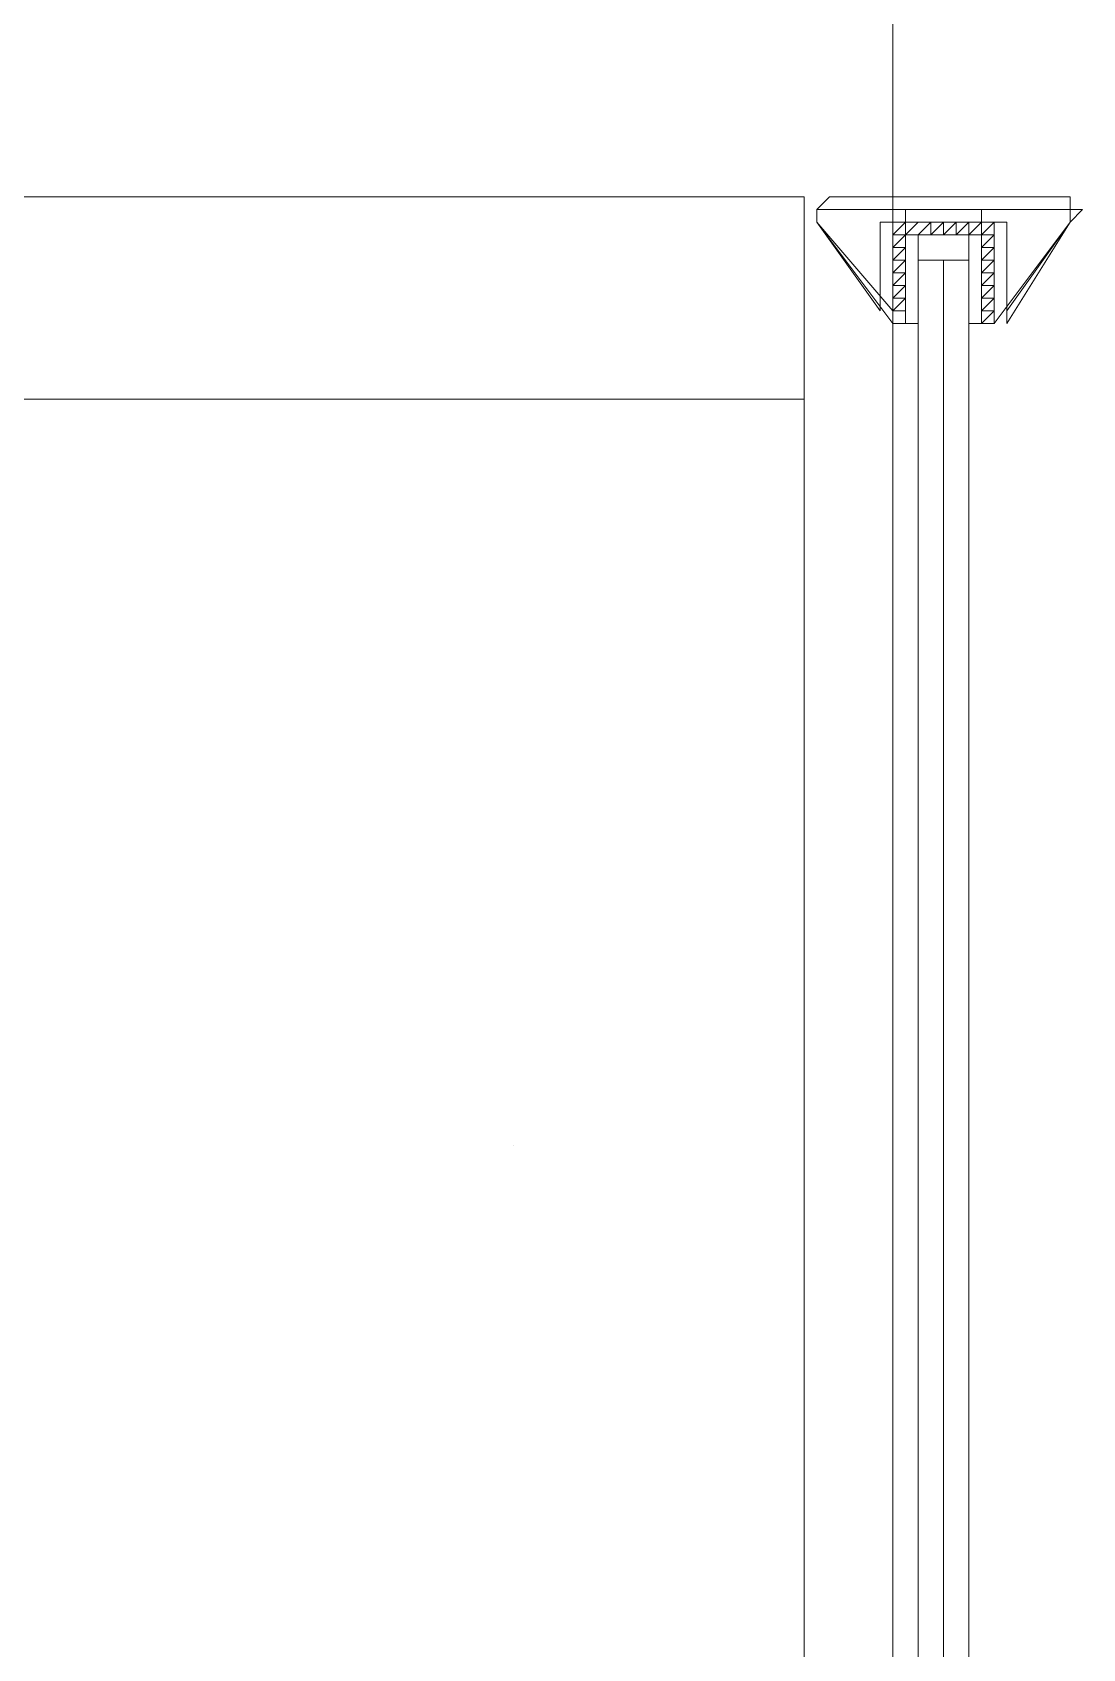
# Model space of a CAD drawing. Header units: millimetres. Extents: x 182 to 575, y -105 to 95.
# Drawn here: x 280.009 to 280.404, y 84.155 to 84.763 of the extents above; entities that cross this region are included whole.
import ezdxf

# ---------------------------------------------------------------- set-up
doc = ezdxf.new("R2010")
doc.units = ezdxf.units.MM
doc.header["$MEASUREMENT"] = 0
doc.layers.add('PDF_Geometry', color=7, linetype='Continuous')

msp = doc.modelspace()

# ---------------------------------------------------------------- linework, layer by layer
at = {"layer": 'PDF_Geometry', "lineweight": 13}
for points in [[(280.33258, 83.94434), (280.33258, 84.94434)], [(280.37544, 84.69196), (280.37544, 84.65863), (280.39925, 84.69196), (280.39925, 84.69672), (280.35163, 84.69672), (280.39925, 84.69672), (280.39925, 84.69196), (280.37544, 84.65386), (280.37544, 84.69196), (280.37544, 84.65386), (280.39925, 84.69196), (280.40401, 84.69672), (280.39925, 84.69672), (280.39925, 84.70148), (280.35163, 84.70148), (280.30877, 84.70148), (280.30401, 84.69672), (280.30401, 84.69196), (280.33258, 84.65386), (280.33258, 84.69196), (280.33258, 84.65386), (280.30401, 84.69196), (280.30401, 84.69672), (280.30877, 84.69672), (280.35163, 84.69672), (280.30877, 84.69672), (280.30401, 84.69672), (280.30401, 84.69196), (280.33258, 84.65863), (280.33258, 84.69196), (280.33258, 84.6872), (280.33735, 84.69196), (280.33258, 84.69196)], [(280.37068, 84.69196), (280.37068, 84.6872), (280.36592, 84.6872), (280.37068, 84.69196), (280.36592, 84.69196), (280.36592, 84.6872), (280.37068, 84.6872), (280.37068, 84.69196), (280.37068, 84.65386), (280.39925, 84.69196), (280.39925, 84.69672), (280.39925, 84.70148), (280.35163, 84.70148), (280.30877, 84.70148), (280.30401, 84.69672), (280.30401, 84.69196), (280.33258, 84.65386), (280.33258, 84.69196), (280.33258, 84.65386), (280.30401, 84.69196), (280.30401, 84.69672), (280.30877, 84.69672), (280.35163, 84.69672), (280.30877, 84.69672), (280.30401, 84.69672), (280.30401, 84.69196), (280.32782, 84.65863), (280.32782, 84.69196)], [(280.33258, 84.69196), (280.33258, 84.69196)], [(280.33258, 84.69196), (280.33258, 84.69196)], [(280.33735, 84.68244), (280.33258, 84.67767), (280.33258, 84.68244), (280.33735, 84.68244), (280.33735, 84.6872), (280.34211, 84.6872), (280.34687, 84.69196), (280.34211, 84.69196), (280.33735, 84.6872), (280.33258, 84.68244), (280.33258, 84.67767), (280.33735, 84.67767), (280.33258, 84.67291), (280.33258, 84.67767)], [(280.34687, 84.69196), (280.34211, 84.69196), (280.33735, 84.6872), (280.33258, 84.68244)], [(280.33735, 84.66815), (280.33258, 84.66339), (280.33258, 84.66815), (280.33735, 84.66815), (280.33735, 84.67291), (280.33258, 84.66815), (280.33258, 84.67291), (280.33735, 84.67291), (280.33735, 84.67767), (280.33258, 84.67767), (280.33735, 84.68244), (280.33735, 84.6872)], [(280.33258, 84.6872), (280.33258, 84.6872)], [(280.33735, 84.69196), (280.33735, 84.69196)], [(280.34211, 84.69196), (280.34211, 84.69196)], [(280.35163, 84.69196), (280.34687, 84.6872), (280.34687, 84.69196), (280.35163, 84.69196), (280.34687, 84.6872), (280.34687, 84.69196), (280.34211, 84.6872)], [(280.34211, 84.69196), (280.34211, 84.69196)], [(280.34211, 84.6872), (280.34211, 84.6872)], [(280.34211, 84.6872), (280.34211, 84.6872)], [(280.34211, 84.6872), (280.34211, 84.6872)], [(280.34687, 84.69196), (280.34687, 84.69196)], [(280.35163, 84.69196), (280.35163, 84.69196)], [(280.35163, 84.69196), (280.35163, 84.69196)], [(280.35163, 84.69196), (280.35163, 84.69196)], [(280.35163, 84.69196), (280.35163, 84.69196)], [(280.35163, 84.69196), (280.35163, 84.69196)], [(280.35639, 84.69196), (280.35163, 84.6872), (280.35163, 84.69196), (280.35639, 84.69196), (280.35639, 84.6872), (280.36115, 84.6872), (280.35639, 84.6872), (280.36115, 84.69196)], [(280.35163, 84.6872), (280.35163, 84.6872)], [(280.36115, 84.69196), (280.36115, 84.69196)], [(280.36115, 84.6872), (280.36115, 84.69196), (280.36592, 84.69196)], [(280.36115, 84.6872), (280.36592, 84.69196)], [(280.36115, 84.69196), (280.36115, 84.69196)], [(280.36115, 84.6872), (280.36115, 84.69196), (280.36592, 84.69196)], [(280.36115, 84.6872), (280.36592, 84.69196)], [(280.36115, 84.6872), (280.36115, 84.6872)], [(280.36115, 84.6872), (280.36115, 84.6872)], [(280.36592, 84.69196), (280.36592, 84.69196)], [(280.36592, 84.6872), (280.36592, 84.6872)], [(280.36592, 84.6872), (280.36592, 84.6872)], [(280.36592, 84.6872), (280.36592, 84.6872)], [(280.36592, 84.6872), (280.36592, 84.6872)], [(280.37068, 84.68244), (280.36592, 84.67767), (280.36592, 84.68244), (280.37068, 84.6872), (280.37068, 84.68244), (280.37068, 84.67767), (280.36592, 84.67767)], [(280.37068, 84.69196), (280.37068, 84.69196)], [(280.37068, 84.69196), (280.37068, 84.69196)], [(280.33258, 84.68244), (280.33258, 84.68244)], [(280.33258, 84.68244), (280.33258, 84.68244)], [(280.33735, 84.68244), (280.33735, 84.68244)], [(280.37068, 84.67767), (280.37068, 84.67291), (280.36592, 84.67291), (280.37068, 84.67767), (280.37068, 84.67291), (280.36592, 84.66815), (280.37068, 84.66815), (280.37068, 84.67291), (280.37068, 84.66815), (280.36592, 84.66815), (280.37068, 84.67291), (280.37068, 84.67767), (280.37068, 84.67291), (280.36592, 84.67291), (280.37068, 84.67767), (280.37068, 84.68244), (280.37068, 84.67767), (280.36592, 84.67767), (280.36592, 84.68244)], [(280.37068, 84.68244), (280.37068, 84.68244)], [(280.33258, 84.66815), (280.33735, 84.66815), (280.33735, 84.67291), (280.33258, 84.66815), (280.33258, 84.67291), (280.33735, 84.67291), (280.33735, 84.67767)], [(280.33735, 84.67767), (280.33735, 84.67767)], [(280.36592, 84.67767), (280.36592, 84.67767)], [(280.33258, 84.67291), (280.33258, 84.67291)], [(280.33258, 84.67291), (280.33258, 84.67291)], [(280.33258, 84.67291), (280.33258, 84.67291)], [(280.33258, 84.67291), (280.33258, 84.67291)], [(280.33258, 84.66339), (280.33735, 84.66815), (280.33735, 84.66339), (280.33258, 84.66339), (280.33258, 84.65863), (280.33735, 84.66339), (280.33258, 84.66339), (280.33258, 84.65863), (280.33735, 84.66339)], [(280.33735, 84.66815), (280.33735, 84.66815)], [(280.36592, 84.67291), (280.36592, 84.67291)], [(280.37068, 84.66815), (280.37068, 84.66815)], [(280.37068, 84.66815), (280.37068, 84.66815)], [(280.33258, 84.66339), (280.33258, 84.66339)], [(280.33735, 84.66339), (280.33735, 84.66339)], [(280.33735, 84.66339), (280.33735, 84.66339)], [(280.36592, 84.66339), (280.36592, 84.66339)], [(280.37068, 84.65863), (280.37068, 84.66339), (280.36592, 84.65863), (280.37068, 84.65863), (280.36592, 84.65863), (280.37068, 84.66339), (280.37068, 84.65863), (280.36592, 84.65863)], [(280.37068, 84.66339), (280.37068, 84.66339)], [(280.33258, 84.65863), (280.33735, 84.65863)], [(280.33735, 84.65863), (280.33735, 84.65863)], [(280.33735, 84.65863), (280.33735, 84.65863)], [(280.33735, 84.65863), (280.33735, 84.65863)], [(280.33735, 84.65863), (280.33735, 84.65863)], [(280.33735, 84.65863), (280.33735, 84.65863)], [(280.36592, 84.65863), (280.36592, 84.65863)], [(280.37068, 84.65863), (280.37068, 84.65863)], [(280.37068, 84.65863), (280.37068, 84.65386), (280.37068, 84.65863)], [(280.33258, 84.65386), (280.33258, 84.65386)], [(280.33258, 84.65386), (280.33258, 84.65386)], [(280.33258, 84.65386), (280.33735, 84.65386)], [(280.33735, 84.65386), (280.33735, 84.65386)], [(280.33735, 84.65386), (280.33735, 84.65386)], [(280.33735, 84.65386), (280.33735, 84.65386)], [(280.36592, 84.65386), (280.36592, 84.65386)], [(280.36592, 84.65386), (280.36592, 84.65386)], [(280.36592, 84.65386), (280.36592, 84.65386)], [(280.37068, 84.65386), (280.37068, 84.65386)], [(280.37068, 84.65386), (280.37068, 84.65386)], [(280.37068, 84.65386), (280.37068, 84.65386)], [(280.18973, 84.34434), (280.18973, 84.34434)]]:
    msp.add_lwpolyline(points, dxfattribs=at)
at = {"layer": 'PDF_Geometry', "lineweight": 20}
for points in [[(279.06115, 84.70148), (279.06115, 84.62529), (280.29925, 84.62529), (280.29925, 84.70148)], [(280.35163, 84.70148), (280.39925, 84.70148), (280.35163, 84.70148), (280.30877, 84.70148)], [(280.30877, 84.69672), (280.35163, 84.69672), (280.39925, 84.69672), (280.35163, 84.69672)], [(280.32782, 84.69196), (280.33258, 84.69196), (280.33258, 84.65386), (280.30401, 84.69196), (280.32782, 84.65863)], [(280.32782, 84.69196), (280.33258, 84.69196), (280.33258, 84.65386), (280.30401, 84.69196), (280.32782, 84.65863)], [(280.36592, 84.65386), (280.36592, 84.6872), (280.33735, 84.6872), (280.33735, 84.65386), (280.33258, 84.65386), (280.33258, 84.69196), (280.37068, 84.69196), (280.37068, 84.65386)], [(280.36592, 84.65386), (280.36592, 84.6872), (280.33735, 84.6872), (280.33735, 84.65386), (280.33258, 84.65386), (280.33258, 84.69196), (280.37068, 84.69196), (280.37068, 84.65386)], [(280.33735, 84.6872), (280.34211, 84.6872), (280.34211, 84.65386), (280.33735, 84.65386)], [(280.33735, 84.6872), (280.34211, 84.6872), (280.34211, 84.65386), (280.33735, 84.65386)], [(280.36592, 84.6872), (280.36115, 84.6872), (280.36115, 84.65386), (280.36592, 84.65386)], [(280.36592, 84.6872), (280.36115, 84.6872), (280.36115, 84.65386), (280.36592, 84.65386)], [(280.39925, 84.69196), (280.37544, 84.65386), (280.39925, 84.69196), (280.37544, 84.65863), (280.37544, 84.69196), (280.37068, 84.69196), (280.37068, 84.65386), (280.37068, 84.69196), (280.37544, 84.69196), (280.37544, 84.65863)]]:
    msp.add_lwpolyline(points, close=True, dxfattribs=at)
for points in [[(280.29925, 84.70148), (280.29925, 84.62529)], [(280.30877, 84.69672), (280.30877, 84.69672)], [(280.30877, 84.69672), (280.30877, 84.69672)], [(280.39925, 84.69672), (280.39925, 84.69672)], [(280.39925, 84.69672), (280.39925, 84.69672)]]:
    msp.add_lwpolyline(points, dxfattribs=at)
at = {"layer": 'PDF_Geometry', "lineweight": 0}
for points in [[(280.36592, 84.69672), (280.35163, 84.69672), (280.33735, 84.69672), (280.35163, 84.69672), (280.36592, 84.69672), (280.35163, 84.69672), (280.33735, 84.69672), (280.35163, 84.69672), (280.36592, 84.69672), (280.35163, 84.69672), (280.33735, 84.69672), (280.35163, 84.69672)], [(280.33735, 84.69196), (280.35163, 84.69196), (280.36592, 84.69196), (280.35163, 84.69196)], [(280.36592, 84.65386), (280.36592, 84.6872), (280.36592, 84.65386), (280.36592, 84.6872)]]:
    msp.add_lwpolyline(points, close=True, dxfattribs=at)
at = {"layer": 'PDF_Geometry', "lineweight": 13}
for points in [[(280.33735, 84.69672), (280.36592, 84.69672), (280.36592, 84.69196), (280.33735, 84.69196)], [(280.33735, 84.69672), (280.36592, 84.69672), (280.36592, 84.69196), (280.33735, 84.69196)], [(280.35163, 84.69672), (280.39925, 84.69672), (280.39925, 84.69196), (280.37544, 84.65863), (280.37544, 84.69196), (280.37544, 84.65386), (280.39925, 84.69196), (280.39925, 84.69672)], [(280.33258, 84.6872), (280.33735, 84.69196)], [(280.33735, 84.69196), (280.33735, 84.6872), (280.33258, 84.6872), (280.33735, 84.6872)], [(280.35163, 84.6872), (280.34687, 84.6872), (280.35163, 84.6872), (280.35163, 84.69196), (280.35639, 84.69196)], [(280.36115, 84.69196), (280.35639, 84.6872), (280.35639, 84.69196)], [(280.37068, 84.69196), (280.37068, 84.6872), (280.36592, 84.6872), (280.36592, 84.69196)], [(280.37068, 84.6872), (280.37068, 84.68244), (280.36592, 84.68244)], [(280.34211, 83.57767), (280.35163, 83.57767), (280.35163, 84.67767), (280.34211, 84.67767)], [(280.34211, 83.57767), (280.35163, 83.57767), (280.35163, 84.67767), (280.34211, 84.67767)], [(280.34211, 83.57767), (280.35163, 83.57767), (280.35163, 84.67767), (280.34211, 84.67767)], [(280.34211, 83.57767), (280.35163, 83.57767), (280.35163, 84.67767), (280.34211, 84.67767)], [(280.36115, 83.57767), (280.35163, 83.57767), (280.35163, 84.67767), (280.36115, 84.67767)], [(280.36115, 83.57767), (280.35163, 83.57767), (280.35163, 84.67767), (280.36115, 84.67767)], [(280.36115, 83.57767), (280.35163, 83.57767), (280.35163, 84.67767), (280.36115, 84.67767)], [(280.36115, 83.57767), (280.35163, 83.57767), (280.35163, 84.67767), (280.36115, 84.67767)], [(280.37068, 84.66815), (280.37068, 84.66339), (280.36592, 84.66339)], [(280.37068, 84.66339), (280.36592, 84.66339), (280.37068, 84.66815)], [(280.33735, 84.65386), (280.33258, 84.65386), (280.33258, 84.65863), (280.33735, 84.65863), (280.33258, 84.65863), (280.33258, 84.65386)], [(280.37068, 84.65863), (280.36592, 84.65386), (280.37068, 84.65386)], [(279.06115, 84.62529), (280.29925, 84.62529), (280.29925, 83.63958), (279.06115, 83.63958)]]:
    msp.add_lwpolyline(points, close=True, dxfattribs=at)
at = {"layer": 'PDF_Geometry', "lineweight": 0}
for points in [[(280.33735, 84.65386), (280.33735, 84.6872)], [(280.33735, 84.65386), (280.33735, 84.6872), (280.33735, 84.65386)], [(280.34211, 84.65386), (280.34211, 84.6872), (280.34211, 84.65386), (280.34211, 84.6872)], [(280.34211, 84.65386), (280.34211, 84.6872), (280.34211, 84.65386)], [(280.36115, 84.65386), (280.36115, 84.6872)], [(280.36592, 84.65386), (280.36592, 84.6872), (280.36592, 84.65386), (280.36592, 84.6872)]]:
    msp.add_lwpolyline(points, dxfattribs=at)

doc.saveas('drawing.dxf')
